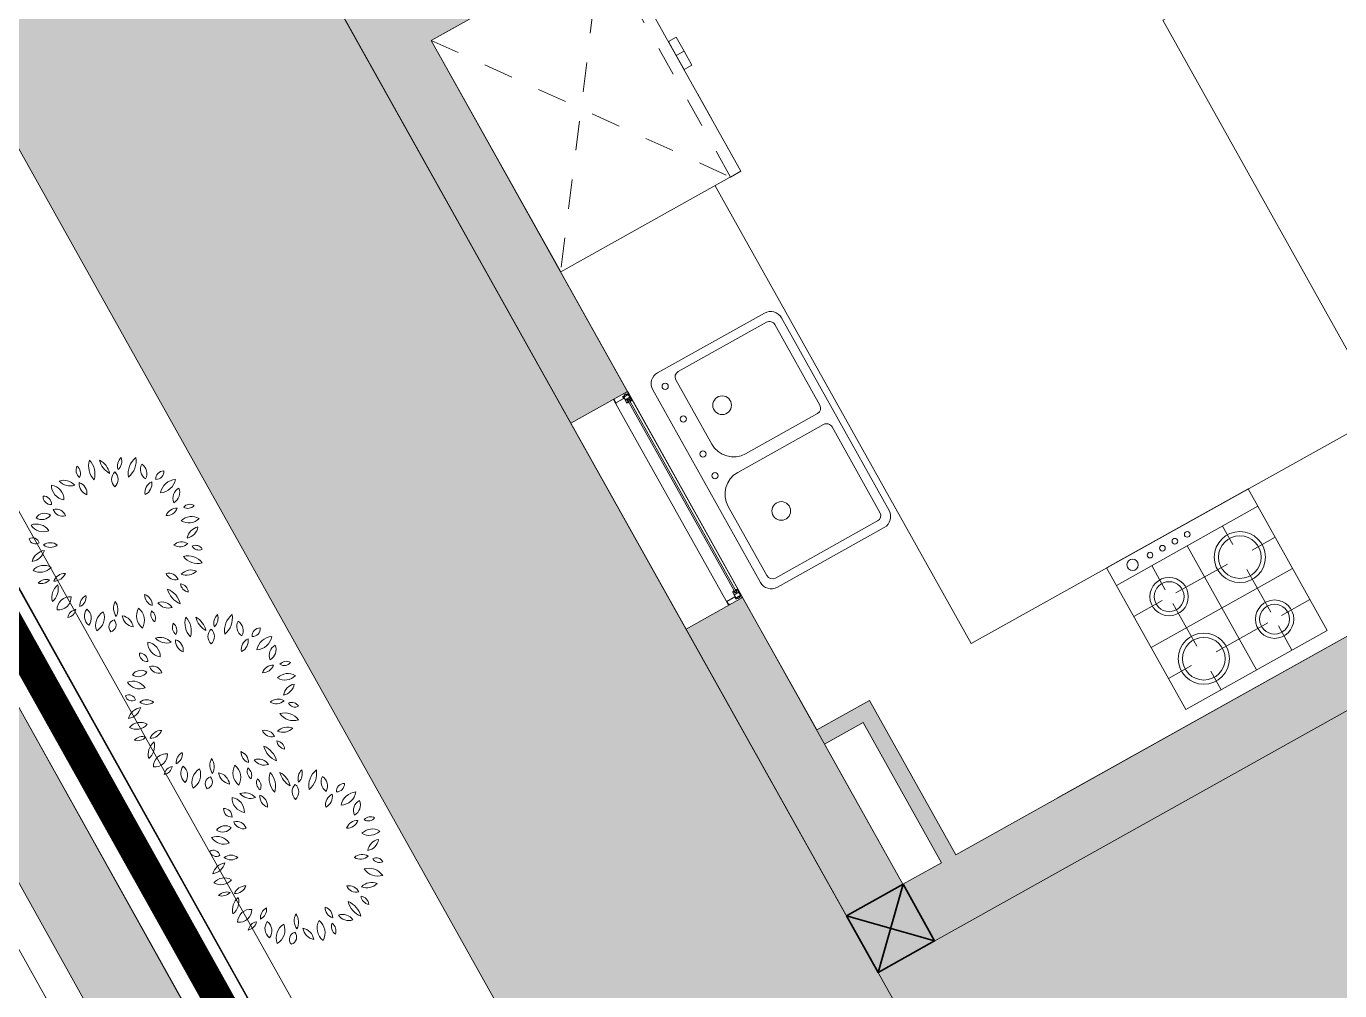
# Model space of a CAD drawing. Header units: millimetres. Extents: x 567980 to 569372, y 2065777 to 2066674.
# Drawn here: x 569085.586 to 569090.04, y 2066408.919 to 2066412.192 of the extents above; entities that cross this region are included whole.
import ezdxf

# ---------------------------------------------------------------- set-up
doc = ezdxf.new("R2010")
doc.units = ezdxf.units.MM
doc.linetypes.add('CENTER', pattern=[3, 1.5, -0.5, 0.5, -0.5])
doc.linetypes.add('HIDDEN', pattern=[0.75, 0.5, -0.25])
for name, color, linetype, lineweight in [('A-COT VACH', 2, 'Continuous', 35), ('A-HATCH', 251, 'Continuous', 5), ('A-TUONG', 255, 'Continuous', 35), ('boDnv', 54, 'Continuous', 25), ('E- RANH GIOI', 1, 'CENTER', 13), ('E- THAY', 9, 'Continuous', 20), ('E- Tuong', 4, 'Continuous', 13), ('E-Manh', 251, 'Continuous', 13), ('E-NoiThat', 32, 'Continuous', 9), ('i_Cay', 114, 'Continuous', 13), ('i_Hatch', 250, 'Continuous', 13), ('i_ThietBi', 32, 'Continuous', 13), ('LD-CUA', 146, 'Continuous', 13), ('LD-THAY', 9, 'Continuous', 13)]:
    doc.layers.add(name, color=color, linetype=linetype, lineweight=lineweight)
doc.layers.add('ChiaLo', color=128, linetype='CENTER')
doc.layers.add('loKBT', color=42, linetype='Continuous')
pattern_1 = [(29.1921812, (562643.520314, 2061542.252666), (-0.02438702664, 0.0436494322), []), (74.1921812, (562643.52031, 2061542.25267), (-0.1360729175, 0.038524811), [0.070710678, -0.1414213562])]

# ---------------------------------------------------------------- blocks, each defined once
blk = doc.blocks.new('NEN')
at = {"layer": 'ChiaLo', "ltscale": 5}
blk.add_lwpolyline([(380.5462, 52.0898), (400.037, 17.1598)], dxfattribs=at)
at = {"layer": 'loKBT'}
for points in [[(400.7364, 57.6302), (393.9562, 59.5726), (380.5462, 52.0898), (390.2916, 34.6248), (407.9785, 44.494)], [(380.5462, 52.0898), (369.6305, 45.999), (379.3759, 28.5339), (390.2916, 34.6248)]]:
    blk.add_lwpolyline(points, close=True, dxfattribs=at)
blk = doc.blocks.new('BT-01')
at = {"layer": 'loKBT'}
for points in [[(7983437.7, 979811.1), (7970944.1, 979816.9), (7970934.9, 959827.1), (7983428.5, 959821.4)], [(8003755.9, 974804.4), (7998786.3, 979804), (7983437.7, 979811.1), (7983428.5, 959821.4), (8003672.3, 959812)]]:
    blk.add_lwpolyline(points, close=True, dxfattribs=at)
blk = doc.blocks.new('mb-cay40')
at = {"color": 0, "linetype": 'ByBlock'}
for centre, radius, start, end in [((-426.9, 693.8), 54.1, 146.81507, 244.01934), ((-495.9, 674.7), 54.1, 326.81507, 64.01934), ((-299.6, 710.3), 100.2, 149.47372, 231.75859), ((-447.9, 682.5), 100.2, 329.47372, 51.75859), ((-230.7, 779.4), 98.1, 192.30595, 259.6849), ((-344.1, 662), 98.1, 12.30595, 79.6849), ((-136.2, 736.9), 62.9, 125.40933, 202.71009), ((-230.7, 763.9), 62.9, 305.40933, 22.71009), ((16.3, 684.3), 136.5, 133.81169, 194.30773), ((-210.5, 749), 136.5, 313.81169, 14.30773), ((112.7, 711.3), 137.2, 163.46423, 212.79056), ((-134.2, 676.1), 137.2, 343.46423, 32.79056), ((-554.2, 555.7), 69.9, 25.45365, 116.6852), ((-147.5, 637.8), 79.7, 145.52479, 220.83273), ((-273.4, 630.8), 79.7, 325.52479, 40.83273), ((48.9, 562.1), 68.8, 103.89139, 198.90395), ((-32.7, 606.6), 68.8, 283.89139, 18.90395), ((138.4, 615.5), 80.6, 104.10036, 168.46502), ((39.7, 709.8), 80.6, 284.10036, 348.46502), ((230.4, 506), 141.4, 100.3005, 160.44765), ((71.9, 692.4), 141.4, 280.3005, 340.44765), ((-541.5, 596.8), 98.1, 183.31893, 263.19037), ((-651.1, 493.7), 98.1, 3.31893, 83.19037), ((-522.5, 648.1), 69.9, 205.45365, 296.6852), ((-390.4, 597.1), 66.9, 168.8066, 257.6391), ((-470.3, 544.7), 66.9, 348.8066, 77.6391), ((260, 521), 76.9, 122.58173, 207.17999), ((150.2, 550.6), 76.9, 302.58173, 27.17999), ((-653.7, 503), 44.2, 163.49335, 274.46973), ((-692.7, 471.4), 44.2, 343.49335, 94.46973), ((213.1, 368.7), 79.6, 86.02822, 161.36976), ((143.1, 473.5), 79.6, 266.02822, 341.36976), ((299.7, 426), 53.5, 59.98145, 155.66759), ((277.7, 494.4), 53.5, 239.98145, 335.66759), ((-680.1, 301.4), 101.7, 69.72014, 135.64891), ((-717.6, 467.9), 101.7, 249.72014, 315.64891), ((-620.4, 356.9), 75.8, 22.57231, 98.33354), ((-561.4, 461), 75.8, 202.57231, 278.33354), ((319.9, 283.6), 110.2, 64.73526, 140.57812), ((281.8, 453.3), 110.2, 244.73526, 320.57812), ((-743.4, 226), 96, 30.94824, 110.57839), ((-694.8, 365.2), 96, 210.94824, 290.57839), ((359.2, 242.1), 79.1, 90.25287, 173.52208), ((280.3, 330.1), 79.1, 270.25287, 353.52208), ((-766.5, 152.4), 75.6, 44.25765, 108.59266), ((-736.5, 276.8), 75.6, 224.25765, 288.59266), ((-637.6, 118.6), 83.9, 60.50948, 129.29199), ((-649.5, 256.6), 83.9, 240.50948, 309.29199), ((243, 141), 78, 58.87476, 131.21352), ((231.9, 266.5), 78, 238.87476, 311.21352), ((344, 142), 53.6, 28.19814, 112.19179), ((371, 217), 53.6, 208.19814, 292.19179), ((-787.2, 176.3), 110.8, 280.87616, 345.44791), ((-659.1, 39.6), 110.8, 100.87616, 165.44791), ((292.5, 25.2), 97.6, 29.1952, 106.7189), ((349.7, 166.4), 97.6, 209.1952, 286.7189), ((-689.6, -39.1), 87.4, 54.97446, 151.37923), ((-716.2, 74.2), 87.4, 234.97446, 331.37923), ((158.9, -75), 77.3, 28.80716, 103.91988), ((208.1, 37.3), 77.3, 208.80716, 283.91988), ((313.8, -58.6), 90.4, 71.37117, 141.75354), ((271.7, 82.9), 90.4, 251.37117, 321.75354), ((-674.8, -123.2), 70, 71.81925, 140.08176), ((-706.7, -11.8), 70, 251.81925, 320.08176), ((-551.5, -83), 75, 87.17243, 157.23647), ((-616.9, 20.9), 75, 267.17243, 337.23647), ((243.5, -118.1), 50.7, 359.25572, 87.62866), ((296.2, -68.1), 50.7, 179.25572, 267.62866), ((-557.2, -163.3), 78, 113.47529, 203.45596), ((-659.8, -122.8), 78, 293.47529, 23.45596), ((-604.8, -147.2), 106.6, 271.63276, 352.02679), ((-496.2, -268.5), 106.6, 91.63276, 172.02679), ((-341.9, -220.9), 95.9, 122.88731, 186.72533), ((-489.2, -151.6), 95.9, 302.88731, 6.72533), ((69.9, -150.8), 70.3, 173.64998, 254.65145), ((-18.6, -210.9), 70.3, 353.64998, 74.65145), ((132.9, -213), 116.1, 6.54869, 76.89113), ((274.6, -86.6), 116.1, 186.54869, 256.89113), ((-472.9, -293.5), 49.3, 76.54191, 193.47743), ((-509.3, -257.1), 49.3, 256.54191, 13.47743), ((-314.3, -280.8), 91.1, 159.11699, 230.36062), ((-457.4, -318.4), 91.1, 339.11699, 50.36062), ((-220.2, -348.5), 108.7, 122.11699, 201.72753), ((-378.9, -296.7), 108.7, 302.11699, 21.72753), ((-132.5, -236.1), 75.4, 148.78766, 221.59771), ((-253.3, -247.1), 75.4, 328.78766, 41.59771), ((99.9, -278), 148, 165.20711, 218.32175), ((-159.3, -332), 148, 345.20711, 38.32175), ((110.4, -276.4), 64.3, 156.77542, 231.28797), ((11, -301.2), 64.3, 336.77542, 51.28797), ((113.4, -289.9), 96.7, 38.69621, 106.24154), ((161.8, -136.6), 96.7, 218.69621, 286.24154), ((-170.5, -363.9), 62.5, 129.74751, 206.0709), ((-266.7, -343.3), 62.5, 309.74751, 26.0709), ((-159.8, -372.2), 84.6, 5.31956, 80.41897), ((-61.5, -281), 84.6, 185.31956, 260.41897)]:
    blk.add_arc(centre, radius, start, end, dxfattribs=at)
blk = doc.blocks.new('A$C33A8190A')
at = {"layer": 'i_ThietBi', "linetype": 'HIDDEN'}
for p, q in [((-899.9, 40), (0, 700)), ((-899.9, 700), (0, 40))]:
    blk.add_line(p, q, dxfattribs=at)
at = {"layer": 'i_ThietBi'}
blk.add_lwpolyline([(-899.9, 700), (0, 700), (0, 0), (-899.9, 0)], close=True, dxfattribs=at)
at = {"layer": 'i_ThietBi', "linetype": 'HIDDEN'}
for points in [[(-899.9, 0), (0, 0), (0, 40), (-899.9, 40)], [(-450, 0), (-504.5, 0), (-504.5, -30.7), (-450, -30.7)], [(-395.4, 0), (-395.4, -30.7), (-450, -30.7), (-450, 0)]]:
    blk.add_lwpolyline(points, close=True, dxfattribs=at)
blk = doc.blocks.new('A$C395E768C')
at = {"layer": 'i_ThietBi'}
for p, q in [((-125, -65.8), (-125, 0)), ((0, -438.6), (0, 0)), ((125, -85.5), (125, 0)), ((-168.9, -109.6), (-250, -109.6)), ((100.9, -109.6), (-81.1, -109.6)), ((149.1, -109.6), (250, -109.6)), ((-125, -304.8), (-125, -153.5)), ((125, -285.1), (125, -133.8)), ((-250, -219.3), (250, -219.3)), ((-149.1, -328.9), (-250, -328.9)), ((-125, -353.1), (-125, -438.6)), ((-100.9, -328.9), (81.1, -328.9)), ((168.9, -328.9), (250, -328.9)), ((125, -372.8), (125, -438.6)), ((-250, -438.6), (250, -438.6))]:
    blk.add_line(p, q, dxfattribs=at)
blk.add_lwpolyline([(250, -500), (250, 0), (-250, 0), (-250, -500)], close=True, dxfattribs=at)
for centre, radius in [((-125, -109.6), 78.9), ((-125, -109.6), 65.8), ((125, -109.6), 59.2), ((125, -109.6), 46.1), ((-125, -328.9), 59.2), ((-125, -328.9), 46.1), ((125, -328.9), 78.9), ((125, -328.9), 65.8), ((-175.4, -469.3), 17.5), ((-114, -469.3), 8.77), ((-70.2, -469.3), 8.77), ((-26.3, -469.3), 8.77), ((17.5, -469.3), 8.77)]:
    blk.add_circle(centre, radius, dxfattribs=at)
blk = doc.blocks.new('DOUBLE-SINK1000')
for p, q in [((-449.2, 0), (449.2, 0)), ((-500, -549.2), (-500, -50.8)), ((-438.0875, -36.5125), (-115.0375, -36.5125)), ((500, -50.8), (500, -549.2)), ((-463.4875, -538.0875), (-463.4875, -61.9125)), ((438.0875, -101.6), (138.9625, -101.6)), ((-13.4375, -538.0875), (-13.4375, -138.1125)), ((463.4875, -127), (463.4875, -538.0875)), ((37.3625, -538.0875), (37.3625, -203.2)), ((-38.8375, -563.4875), (-438.0875, -563.4875)), ((438.0875, -563.4875), (62.7625, -563.4875)), ((449.2, -600), (-449.2, -600))]:
    blk.add_line(p, q)
at = {"color": 44}
for centre, radius in [((19.9, -50.8), 12.7), ((121.5, -50.8), 12.7), ((284.9, -50.8), 12.7), ((436.5, -50.8), 12.7), ((-236.875, -215.9), 38.1), ((256.325, -215.9), 38.1)]:
    blk.add_circle(centre, radius, dxfattribs=at)
for centre, radius, start, end in [((-449.2, -50.8), 50.8, 90, 180), ((449.2, -50.8), 50.8, 0, 90), ((-438.0875, -61.9125), 25.4, 90, 180), ((-115.0375, -138.1125), 101.6, 0, 90), ((138.9625, -203.2), 101.6, 90, 180), ((438.0875, -127), 25.4, 0, 90), ((-449.2, -549.2), 50.8, 180, 270), ((-438.0875, -538.0875), 25.4, 180, 270), ((-38.8375, -538.0875), 25.4, 270, 0), ((62.7625, -538.0875), 25.4, 180, 270), ((438.0875, -538.0875), 25.4, 270, 0), ((449.2, -549.2), 50.8, 270, 0)]:
    blk.add_arc(centre, radius, start, end)
blk = doc.blocks.new('SFFSF')
h = blk.add_hatch(color=250)
h.paths.add_polyline_path([(339646.8, 104917.2), (339646.8, 104891.8), (339678.5, 104891.8), (339678.5, 104898.5), (339675.3, 104898.5, 1), (339675.3, 104897.3), (339677.3, 104897.3), (339677.3, 104893), (339663.4, 104893), (339663.4, 104916), (339677.3, 104916), (339677.3, 104911.7), (339675.3, 104911.7, 1), (339675.3, 104910.5), (339678.5, 104910.5), (339678.5, 104917.2)])
h.paths.add_polyline_path([(339648, 104916), (339662.2, 104916), (339662.2, 104893), (339648, 104893)], flags=16)
blk.add_lwpolyline([(339663.4, 104893), (339663.4, 104916), (339677.3, 104916), (339677.3, 104911.7), (339675.3, 104911.7, 1), (339675.3, 104910.5), (339678.5, 104910.5), (339678.5, 104917.2), (339646.8, 104917.2), (339646.8, 104891.8), (339678.5, 104891.8), (339678.5, 104898.5), (339675.3, 104898.5, 1), (339675.3, 104897.3), (339677.3, 104897.3), (339677.3, 104893)], format="xyb", close=True)
blk.add_lwpolyline([(339662.2, 104893), (339662.2, 104916), (339648, 104916), (339648, 104893)], close=True)
blk = doc.blocks.new('DDDDA')
blk.add_hatch(color=250).paths.add_polyline_path([(339343.8, 104970.9), (339343.8, 104969.3), (339332.6, 104969.3), (339332.6, 104958.1), (339343.8, 104958.1), (339343.8, 104956.6, 0.240391), (339346.5, 104960.7), (339335.6, 104960.7), (339335.6, 104966.7), (339346.5, 104966.7, 0.240391)])
blk.add_lwpolyline([(339343.8, 104970.9), (339343.8, 104969.3), (339332.6, 104969.3), (339332.6, 104958.1), (339343.8, 104958.1), (339343.8, 104956.6, 0.240391), (339346.5, 104960.7), (339335.6, 104960.7), (339335.6, 104966.7), (339346.5, 104966.7, 0.240391)], format="xyb", close=True)
blk = doc.blocks.new('*U496')
for points in [[(22.1, 21.5), (0, 21.5), (0, 27.7), (1.2, 27.7), (1.2, 22.7), (17.8, 22.7), (17.8, 63.1), (8.9, 63.1), (8.9, 71.6), (5.1, 74.3), (5.1, 83.1), (8.9, 85.8), (8.9, 93.1), (1.2, 93.1), (1.2, 89.3), (0, 89.3), (0, 94.3), (10.1, 94.3), (10.1, 93.1), (10.1, 91.1), (10.1, 82.5), (8.9, 82.5), (8.9, 84.3), (6.3, 82.5), (6.3, 74.9), (8.9, 73.1), (8.9, 74.9), (10.1, 74.9), (10.1, 64.3), (19, 64.3), (19, 22.7), (22.1, 22.7)], [(1044.6, 21.5), (1066.7, 21.5), (1066.7, 27.7), (1065.5, 27.7), (1065.5, 22.7), (1048.9, 22.7), (1048.9, 63.1), (1057.8, 63.1), (1057.8, 71.6), (1061.6, 74.3), (1061.6, 83.1), (1057.8, 85.8), (1057.8, 93.1), (1065.5, 93.1), (1065.5, 89.3), (1066.7, 89.3), (1066.7, 94.3), (1056.6, 94.3), (1056.6, 93.1), (1056.6, 91.1), (1056.6, 82.5), (1057.8, 82.5), (1057.8, 84.3), (1060.4, 82.5), (1060.4, 74.9), (1057.8, 73.1), (1057.8, 74.9), (1056.6, 74.9), (1056.6, 64.3), (1047.7, 64.3), (1047.7, 22.7), (1044.6, 22.7)]]:
    blk.add_hatch(color=250).paths.add_polyline_path(points)
for p, q in [((10.1, 94.3), (1056.6, 94.3)), ((22.1, 21.5), (1044.6, 21.5))]:
    blk.add_line(p, q)
for points in [[(8.9, 93.1), (8.9, 85.8), (5.1, 83.1), (5.1, 74.3), (8.9, 71.6), (8.9, 63.1), (17.8, 63.1), (17.8, 22.7), (1.2, 22.7), (1.2, 27.7), (0, 27.7), (0, 21.5), (22.1, 21.5), (22.1, 22.7), (19, 22.7), (19, 64.3), (10.1, 64.3), (10.1, 74.9), (8.9, 74.9), (8.9, 73.1), (6.3, 74.9), (6.3, 82.5), (8.9, 84.3), (8.9, 82.5), (10.1, 82.5), (10.1, 93.1), (10.1, 93.1), (10.1, 94.3), (0, 94.3), (0, 89.3), (1.2, 89.3), (1.2, 93.1), (8.9, 93.1)], [(1057.8, 93.1), (1057.8, 85.8), (1061.6, 83.1), (1061.6, 74.3), (1057.8, 71.6), (1057.8, 63.1), (1048.9, 63.1), (1048.9, 22.7), (1065.5, 22.7), (1065.5, 27.7), (1066.7, 27.7), (1066.7, 21.5), (1044.6, 21.5), (1044.6, 22.7), (1047.7, 22.7), (1047.7, 64.3), (1056.6, 64.3), (1056.6, 74.9), (1057.8, 74.9), (1057.8, 73.1), (1060.4, 74.9), (1060.4, 82.5), (1057.8, 84.3), (1057.8, 82.5), (1056.6, 82.5), (1056.6, 93.1), (1056.6, 93.1), (1056.6, 94.3), (1066.7, 94.3), (1066.7, 89.3), (1065.5, 89.3), (1065.5, 93.1), (1057.8, 93.1)]]:
    blk.add_lwpolyline(points)
blk.add_lwpolyline([(1030.7, 75.7), (36, 75.7), (36, 81.7), (1030.7, 81.7)], close=True)
at = {"xscale": -1, "rotation": 180}
blk.add_blockref('SFFSF', (-339634.7, 104983.2), dxfattribs=at)
blk.add_blockref('DDDDA', (-339299.6, -104885))
at = {"xscale": -1}
blk.add_blockref('DDDDA', (340366.2, -104885), dxfattribs=at)
at = {"rotation": 180}
blk.add_blockref('SFFSF', (340701.3, 104983.2), dxfattribs=at)
blk = doc.blocks.new('COT220')
at = {"layer": 'i_Hatch'}
h = blk.add_hatch(color=256, dxfattribs=at)
h.dxf.hatch_style = 1
h.paths.add_polyline_path([(-124343785.7, 101818213.4), (-124343565.7, 101818213.4), (-124343565.7, 101818433.4), (-124343785.7, 101818433.4)])
at = {"layer": 'A-COT VACH'}
for p, q in [((-124343785.7, 101818433.4), (-124343565.7, 101818213.4)), ((-124343785.7, 101818213.4), (-124343565.7, 101818433.4))]:
    blk.add_line(p, q, dxfattribs=at)
blk.add_lwpolyline([(-124343785.7, 101818213.4), (-124343565.7, 101818213.4), (-124343565.7, 101818433.4), (-124343785.7, 101818433.4)], close=True, dxfattribs=at)
blk = doc.blocks.new('LUOICOT A-BT2')
at = {"layer": 'E- Tuong'}
blk.add_blockref('COT220', (131374870.7, -100959102.1), dxfattribs=at)
blk = doc.blocks.new('TANG 1 BT2')
at = {"layer": 'A-HATCH'}
h = blk.add_hatch(color=256, dxfattribs=at)
h.dxf.hatch_style = 1
h.paths.add_polyline_path([(7034885, 743950), (7031305, 743950), (7031305, 743950), (7031305, 743730), (7031085, 743730), (7031085, 742615), (7031305, 742615), (7031305, 743130), (7031510, 743130), (7031510, 743730), (7034885, 743730), (7034885, 743730)])
h.paths.add_polyline_path([(7031455, 743185), (7031305, 743185), (7031305, 743730), (7031455, 743730)], flags=16)
h.paths.add_polyline_path([(7035285, 743950), (7034885, 743950), (7034885, 743730), (7035285, 743730)])
h.paths.add_polyline_path([(7039685, 743950), (7037685, 743950), (7037685, 743730), (7039685, 743730)])
h.paths.add_polyline_path([(7039905, 743730), (7039905, 743730), (7039685, 743730), (7039685, 743230), (7039905, 743230)])
h.paths.add_polyline_path([(7039905, 742030), (7039685, 742030), (7039685, 740900), (7039685, 740994.9), (7039905, 740994.9)])
h.paths.add_polyline_path([(7039905, 739794.9), (7039685, 739794.9), (7039685, 739250), (7039905, 739250)])
h.paths.add_polyline_path([(7039685, 739250), (7037635, 739250), (7037634.9, 739590), (7037525, 739590), (7037525, 738162.5), (7037745, 738162.5), (7037745, 739030), (7039685, 739030)])
h.paths.add_polyline_path([(7040124.9, 739450), (7039905, 739450), (7039905, 739250), (7039905, 739030), (7039685, 739030), (7039562.5, 739030), (7039562.5, 738810), (7040124.9, 738810)])
h.paths.add_polyline_path([(7034885, 739140), (7034105, 739140), (7034105, 739250), (7033995, 739250), (7033995, 739140), (7031305, 739140), (7031305, 739030), (7031865, 739030), (7031865, 738029.9), (7032085, 738029.9), (7032085, 739030), (7034885, 739030)])
h.paths.add_polyline_path([(7034105, 740450), (7031305, 740450), (7031305, 741815), (7031085, 741815), (7031085, 739250), (7031305, 739250), (7031305, 740340), (7033995, 740340), (7033995, 740050), (7034105, 740050), (7034105, 740230)])
h.paths.add_polyline_path([(7032085, 736229.9), (7031865, 736229.9), (7031865, 735230), (7031305, 735230), (7031305, 735120), (7031455, 735120), (7031455, 734775), (7031305, 734775), (7031305, 735010), (7031305, 735010), (7031085, 735010), (7031085, 734610), (7031305, 734610), (7031305, 734720), (7031510, 734720), (7031510, 735120), (7033974.9, 735120), (7033974.9, 735230), (7032085, 735230)])
h.paths.add_polyline_path([(7034885, 735010), (7034885, 735120), (7034774.9, 735120), (7034774.9, 735230), (7034885, 735230), (7034885, 735230), (7035105, 735230), (7035395, 735230), (7035395, 735010), (7034995, 735010)])
h.paths.add_polyline_path([(7034995, 735010), (7034885, 735010), (7034885, 729329.5), (7034995, 729329.5), (7034995, 729479.5), (7035340, 729479.5), (7035340, 729329.5), (7034505, 729329.5), (7034505, 729109.5), (7035470.1, 729109.5), (7035470.1, 729329.5), (7035395, 729329.5), (7035395, 729534.5), (7034995, 729534.5)])
h.paths.add_polyline_path([(7039685, 735230), (7037745, 735230), (7037745, 735962.5), (7037525, 735962.5), (7037525, 735010), (7039685, 735010), (7039685, 735010)])
h.paths.add_polyline_path([(7040124.9, 735450), (7039562.4, 735450), (7039562.4, 735230), (7039685, 735230), (7039905, 735230), (7039905, 735010), (7039905, 734810), (7040124.9, 734810)])
h.paths.add_polyline_path([(7039905, 735010), (7039685, 735010), (7039685, 734610), (7039905, 734610)])
h.paths.add_polyline_path([(7039905, 733410), (7039685, 733410), (7039685, 731580), (7039795, 731470), (7039905, 731580)])
h.paths.add_polyline_path([(7039905, 731360), (7039905, 731360), (7039685, 731360), (7039685, 731451.1), (7039190.1, 730956.1), (7039345.7, 730800.5)])
h.paths.add_polyline_path([(7031305, 730524.5), (7031085, 730524.5), (7031085, 733810), (7031305, 733810)])
h.paths.add_polyline_path([(7031305, 729724.5), (7031085, 729724.5), (7031085, 729109.5), (7031685, 729109.5), (7031685, 729329.5), (7031305, 729329.5)])
h.paths.add_polyline_path([(7037655.2, 729109.5), (7037435.2, 729109.5), (7037070.1, 729109.5), (7037070.1, 729329.5), (7037435.2, 729329.5), (7037435.2, 729329.5), (7037564, 729329.5), (7038058.9, 729824.5), (7038214.5, 729669), (7037655.2, 729109.5)])
at = {"layer": 'E- THAY'}
blk.add_lwpolyline([(7031085, 742615), (7031305, 742615), (7031305, 741815), (7031085, 741815)], close=True, dxfattribs=at)
at = {"layer": 'E- Tuong'}
for p, q in [((7031085, 743950), (7031085, 742615)), ((7035285, 743950), (7031085, 743950)), ((7031305, 743730), (7031455, 743730)), ((7031305, 743730), (7031305, 743185)), ((7031455, 743185), (7031455, 743730)), ((7031510, 743130), (7031510, 743730)), ((7031510, 743730), (7035285, 743730)), ((7031305, 743185), (7031455, 743185)), ((7031305, 743130), (7031510, 743130)), ((7031305, 743130), (7031305, 742615)), ((7031305, 742615), (7031085, 742615)), ((7031305, 741815), (7031085, 741815)), ((7031085, 741815), (7031085, 739030)), ((7031305, 741815), (7031305, 740450)), ((7034105, 740450), (7031305, 740450))]:
    blk.add_line(p, q, dxfattribs=at)
at = {"layer": 'E-NoiThat'}
for p, q in [((7031305, 740450), (7031305, 743730)), ((7031905, 743730), (7033505, 743730)), ((7031905, 743130), (7031905, 741349.9)), ((7033505, 743130), (7031905, 743130))]:
    blk.add_line(p, q, dxfattribs=at)
blk.add_lwpolyline([(7033505, 743730), (7033505, 741600), (7034105, 741600), (7034105, 743730)], close=True, dxfattribs=at)
at = {"layer": 'i_Hatch', "color": 252, "transparency": 33554687}
blk.add_blockref('LUOICOT A-BT2', (0, -115381.2), dxfattribs=at)
at = {"layer": 'i_ThietBi', "ltscale": 0.5}
for name, p, xscale, yscale, zscale, rotation in [('A$C395E768C', (7032706.5, 743680), 1.1, 1.1, 1.1, 359.9999994047906), ('DOUBLE-SINK1000', (7031382.4, 742225.5), -0.8333333333333331, 0.8333333333333331, 0.8333333333333331, 90)]:
    blk.add_blockref(name, p, dxfattribs=dict(at, xscale=xscale, yscale=yscale, zscale=zscale, rotation=rotation))
at = {"layer": 'i_ThietBi', "ltscale": 0.5, "rotation": 90}
blk.add_blockref('A$C33A8190A', (7032005, 741349.9), dxfattribs=at)
at = {"layer": 'LD-CUA', "xscale": 0.7500000000001072, "yscale": 0.7500000000001072, "zscale": 0.7500000000001072, "rotation": 270}
blk.add_blockref('*U496', (7031234.3, 742615), dxfattribs=at)
blk = doc.blocks.new('MB TANG 1 BT2')
at = {"layer": 'LD-THAY', "xscale": 1.000536784354254, "yscale": 1.000536784354254, "zscale": 1.000536784354254, "rotation": 0.02648139157141569}
blk.add_blockref('TANG 1 BT2', (-3429.4, -3650.7), dxfattribs=at)
blk = doc.blocks.new('SAN VUON BT A-BT1')
at = {"layer": 'i_Hatch', "true_color": 0x46cb3a, "transparency": 33554687}
h = blk.add_hatch(dxfattribs=at)
h.set_pattern_fill('CROSS', color=95, scale=300, double=1)
h.set_pattern_definition([(0, (2832.47, -202892.13), (75, 75), [37.5, -112.5]), (90, (2851.22, -202910.88), (-75, 75), [37.5, -112.5])])
h.paths.add_polyline_path([(7163776.9, 841296.9), (7151496.9, 841296.9), (7151496.9, 841006.9), (7163486.9, 841006.9), (7163486.9, 821856.9), (7163776.9, 821856.9)])
h.paths.add_polyline_path([(7158157.3, 822152.4), (7151786.9, 822152.4), (7151786.9, 839436.9), (7151496.9, 839436.9), (7151496.9, 821856.9), (7151496.9, 821516.9), (7158157.3, 821516.9)])
at = {"layer": 'E- RANH GIOI', "ltscale": 0.1, "const_width": 100}
blk.add_lwpolyline([(7151386.9, 821436.9), (7163886.9, 821436.9), (7163886.9, 841436.9), (7151386.9, 841436.9)], close=True, dxfattribs=at)
at = {"layer": 'E-Manh'}
for p, q in [((7151496.9, 841326.9), (7151496.9, 821886.9)), ((7151786.9, 839436.9), (7151786.9, 822182.4)), ((7151896.9, 839436.9), (7151896.9, 822292.4))]:
    blk.add_line(p, q, dxfattribs=at)
blk.add_lwpolyline([(7151496.9, 841326.9), (7151496.9, 821546.9), (7158267.3, 821546.9)], dxfattribs=at)
blk = doc.blocks.new('MBT1 BT1')
at = {"layer": 'E- RANH GIOI', "ltscale": 0.1, "const_width": 100}
blk.add_lwpolyline([(7075416.3, 1014867.5), (7087916.3, 1014867.5), (7087916.3, 1034867.5), (7075416.3, 1034867.5)], close=True, dxfattribs=at)
at = {"layer": 'E- THAY'}
blk.add_blockref('SAN VUON BT A-BT1', (-75970.5, 193430.5), dxfattribs=at)

msp = doc.modelspace()

# ---------------------------------------------------------------- block references
at = {"layer": 'boDnv'}
msp.add_blockref('NEN', (568697.4807, 2066371.6973), dxfattribs=at)

# ---------------------------------------------------------------- next in the draw order: hatches: boundary and pattern name
at = {"layer": 'i_Hatch', "transparency": 33554687}
h = msp.add_hatch(dxfattribs=at)
h.set_pattern_fill('DOLMIT', color=256, scale=0.2, angle=29.1922, double=1)
h.set_pattern_definition(pattern_1)
h.paths.add_polyline_path([(569088.0207, 2066407.3764), (569081.7916, 2066418.5136), (569082.8209, 2066419.0893), (569084.1956, 2066416.6314), (569084.1956, 2066416.6314), (569086.0496, 2066413.3167), (569088.4744, 2066408.9814), (569094.6589, 2066412.4405), (569095.2346, 2066411.4112)])

# ---------------------------------------------------------------- next in the draw order: linework, layer by layer
at = {"layer": 'A-TUONG', "elevation": -0.0003}
msp.add_lwpolyline([(569087.7055, 2066406.261), (569105.3715, 2066416.1469), (569098.1361, 2066429.2687), (569091.3545, 2066431.2179), (569077.9476, 2066423.7074), (569087.7055, 2066406.261)], dxfattribs=at)
at = {"layer": 'E- RANH GIOI', "ltscale": 0.05, "const_width": 0.0999, "elevation": -0.0003}
msp.add_lwpolyline([(569105.3715, 2066416.1469), (569087.7055, 2066406.261), (569077.9476, 2066423.7074), (569091.3545, 2066431.2179), (569098.1361, 2066429.2687)], close=True, dxfattribs=at)
at = {"layer": 'LD-THAY'}
msp.add_line((569079.063, 2066423.3922, -0.0003), (569088.0207, 2066407.3764, -0.0003), dxfattribs=at)
at = {"layer": 'LD-THAY', "elevation": -0.0003}
for points in [[(569087.7055, 2066406.261), (569105.3715, 2066416.1469), (569098.1361, 2066429.2687), (569091.3545, 2066431.2179), (569077.9476, 2066423.7074), (569087.7055, 2066406.261)], [(569096.1506, 2066413.2747), (569095.1823, 2066412.7332), (569095.758, 2066411.7039), (569089.0501, 2066407.9521), (569082.5282, 2066419.6127), (569082.5282, 2066419.6127), (569081.1563, 2066422.0655), (569088.6406, 2066426.2515), (569088.8366, 2066426.3612), (569091.3246, 2066421.9128), (569091.8439, 2066422.2032), (569094.8005, 2066416.9171), (569094.2771, 2066416.6244), (569096.1506, 2066413.2747)], [(569080.0923, 2066423.9679), (569079.7996, 2066424.4912), (569078.2469, 2066423.6228), (569087.7901, 2066406.5603), (569105.0598, 2066416.2244), (569104.1493, 2066417.8755)]]:
    msp.add_lwpolyline(points, dxfattribs=at)

# ---------------------------------------------------------------- next in the draw order: block references
at = {"layer": 'i_Cay', "xscale": 0.0004997317518149988, "yscale": 0.0004997317518149988, "zscale": 0.0004997317518149988, "rotation": 29.2186626243501}
for p in [(569086.025, 2066410.3976, -0.0003), (569086.3517, 2066409.8646, -0.0003), (569086.6374, 2066409.3373, -0.0003)]:
    msp.add_blockref('mb-cay40', p, dxfattribs=at)
at = {"layer": 'LD-THAY', "extrusion": (0, 0, -1), "xscale": 0.0009994635036299976, "yscale": 0.0009994635036299976, "zscale": -0.0009994635036299979, "rotation": 150.7813373756499}
msp.add_blockref('MB TANG 1 BT2', (-562592.335, 2063627.5848, 0.0003), dxfattribs=at)
at = {"layer": 'loKBT', "xscale": 0.001000000000001394, "yscale": 0.001000000000001394, "zscale": 0.001000000000001394, "rotation": 29.19218123277868}
msp.add_blockref('BT-01', (562586.395, 2061674.5278, -0.0003), dxfattribs=at)

# ---------------------------------------------------------------- next in the draw order: block references
at = {"layer": 'LD-THAY', "xscale": 0.0009994885116012021, "yscale": 0.0009994885116012021, "zscale": 0.0009994885116012021, "rotation": 209.1612944849871}
msp.add_blockref('MBT1 BT1', (574759.1548, 2070755.3835, -0.0003), dxfattribs=at)

# ---------------------------------------------------------------- next in the draw order: hatches: boundary and pattern name
at = {"layer": 'i_Hatch', "transparency": 33554687}
h = msp.add_hatch(dxfattribs=at)
h.set_pattern_fill('DOLMIT', color=256, scale=0.2, angle=29.1922, double=1)
h.set_pattern_definition(pattern_1)
h.paths.add_polyline_path([(569088.0207, 2066407.3764), (569081.7916, 2066418.5136), (569082.8209, 2066419.0893), (569084.1956, 2066416.6314), (569084.1956, 2066416.6314), (569086.0496, 2066413.3167), (569088.4744, 2066408.9814), (569094.6589, 2066412.4405), (569095.2346, 2066411.4112)])

# ---------------------------------------------------------------- next in the draw order: linework, layer by layer
at = {"layer": 'A-TUONG', "elevation": -0.0003}
msp.add_lwpolyline([(569087.7055, 2066406.261), (569105.3715, 2066416.1469), (569098.1361, 2066429.2687), (569091.3545, 2066431.2179), (569077.9476, 2066423.7074), (569087.7055, 2066406.261)], dxfattribs=at)
at = {"layer": 'E- RANH GIOI', "ltscale": 0.05, "const_width": 0.0999, "elevation": -0.0003}
msp.add_lwpolyline([(569105.3715, 2066416.1469), (569087.7055, 2066406.261), (569077.9476, 2066423.7074), (569091.3545, 2066431.2179), (569098.1361, 2066429.2687)], close=True, dxfattribs=at)
at = {"layer": 'LD-THAY'}
msp.add_line((569079.063, 2066423.3922, -0.0003), (569088.0207, 2066407.3764, -0.0003), dxfattribs=at)
at = {"layer": 'LD-THAY', "elevation": -0.0003}
for points in [[(569087.7055, 2066406.261), (569105.3715, 2066416.1469), (569098.1361, 2066429.2687), (569091.3545, 2066431.2179), (569077.9476, 2066423.7074), (569087.7055, 2066406.261)], [(569096.1506, 2066413.2747), (569095.1823, 2066412.7332), (569095.758, 2066411.7039), (569089.0501, 2066407.9521), (569082.5282, 2066419.6127), (569082.5282, 2066419.6127), (569081.1563, 2066422.0655), (569088.6406, 2066426.2515), (569088.8366, 2066426.3612), (569091.3246, 2066421.9128), (569091.8439, 2066422.2032), (569094.8005, 2066416.9171), (569094.2771, 2066416.6244), (569096.1506, 2066413.2747)], [(569080.0923, 2066423.9679), (569079.7996, 2066424.4912), (569078.2469, 2066423.6228), (569087.7901, 2066406.5603), (569105.0598, 2066416.2244), (569104.1493, 2066417.8755)]]:
    msp.add_lwpolyline(points, dxfattribs=at)

# ---------------------------------------------------------------- next in the draw order: block references
at = {"layer": 'i_Cay', "xscale": 0.0004997317518149988, "yscale": 0.0004997317518149988, "zscale": 0.0004997317518149988, "rotation": 29.2186626243501}
for p in [(569086.025, 2066410.3976, -0.0003), (569086.3517, 2066409.8646, -0.0003), (569086.6374, 2066409.3373, -0.0003)]:
    msp.add_blockref('mb-cay40', p, dxfattribs=at)
at = {"layer": 'LD-THAY', "extrusion": (0, 0, -1), "xscale": 0.0009994635036299976, "yscale": 0.0009994635036299976, "zscale": -0.0009994635036299979, "rotation": 150.7813373756499}
msp.add_blockref('MB TANG 1 BT2', (-562592.335, 2063627.5848, 0.0003), dxfattribs=at)
at = {"layer": 'loKBT', "xscale": 0.001000000000001394, "yscale": 0.001000000000001394, "zscale": 0.001000000000001394, "rotation": 29.19218123277868}
msp.add_blockref('BT-01', (562586.395, 2061674.5278, -0.0003), dxfattribs=at)

# ---------------------------------------------------------------- next in the draw order: block references
at = {"layer": 'LD-THAY', "xscale": 0.0009994885116012021, "yscale": 0.0009994885116012021, "zscale": 0.0009994885116012021, "rotation": 209.1612944849871}
msp.add_blockref('MBT1 BT1', (574759.1548, 2070755.3835, -0.0003), dxfattribs=at)

doc.saveas('drawing.dxf')
